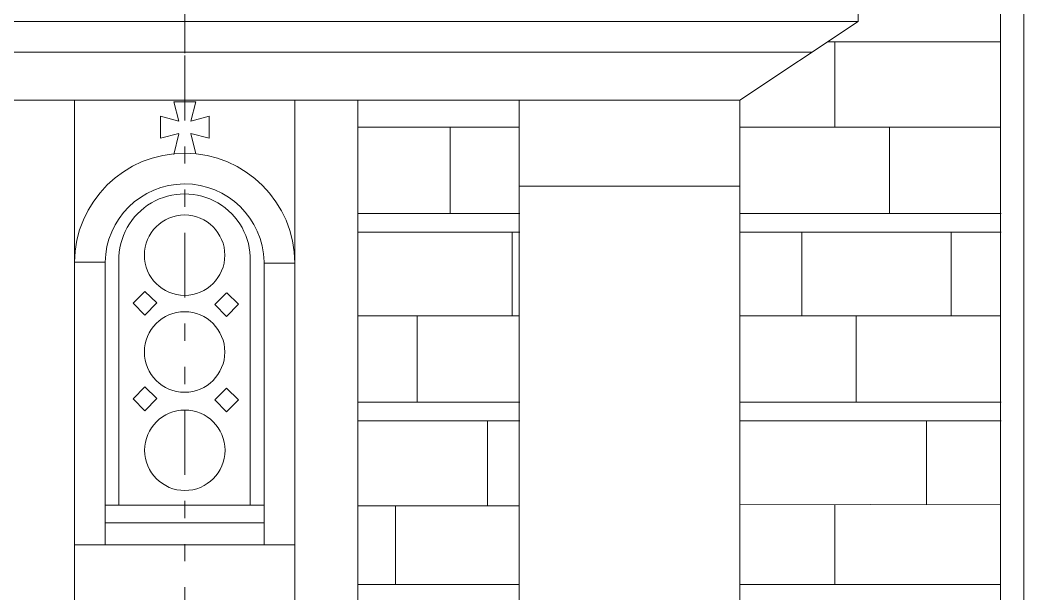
# Model space of a CAD drawing. Header units: millimetres. Extents: x -490789 to -449459, y 209001 to 327650.
# Drawn here: x -461536 to -457438, y 250509 to 252850 of the extents above; entities that cross this region are included whole.
import ezdxf

# ---------------------------------------------------------------- set-up
doc = ezdxf.new("R2010")
doc.units = ezdxf.units.MM
doc.header["$MEASUREMENT"] = 0
doc.linetypes.add('2-Штрих-Штриховая', pattern=[723.19442, 264.583325, -105.833328, 70.555556, -105.833328, 70.555556, -105.833328])
doc.linetypes.add('Штрихпунктирная', pattern=[335.138881, 176.388884, -88.194442, 0, -70.555556])
for name, color, linetype, lineweight in [('0_Ном._пера__12_Ном._пера__12_Ном._пера__12', 12, 'Continuous', 18), ('0_Ном._пера__7_Ном._пера__15_Ном._пера__15', 15, 'Continuous', 18), ('0_Ном._пера__7_Ном._пера__1_Ном._пера__1', 1, 'Continuous', 18), ('0_Ном._пера__7_Ном._пера__5_Ном._пера__5', 5, 'Continuous', 18), ('0_Ном._пера__7_Ном._пера__7_Ном._пера__1', 1, 'Continuous', 18), ('0_Ном._пера__7_Ном._пера__7_Ном._пера__5', 5, 'Continuous', 18), ('0_Ном._пера__7_Ном._пера__7_Ном._пера__7', 7, 'Continuous', 18), ('0_Ном_пера__1_Ном_пера__1_Ном_пера__1_Ном._пера__1_Ном_пера__1_Ном_пера__1_Ном_пера__1_Ном_пера__1_Ном_пера__1_Ном_пера__1_Ном_пера__1_Ном_пера__1_Ном_пера__1_Ном_пера__1_Ном_пера__1_Ном_пера__1_Ном_пера__1_Ном_пера__1_Ном_пера__1_Ном_пера__1_Ном_пера___D_Ном._пера__1', 1, 'Continuous', 18), ('0_Ном_пера__1_Ном_пера__1_Ном_пера__1_Ном_пера__1_Ном_пера__1_Ном_пера__1_Ном_пера__1_Ном_пера__1_Ном_пера__1_Ном_пера__1_Ном._пера__1_Ном_пера__1_Ном_пера__1_Ном_пера__1_Ном_пера__1_Ном_пера__1_Ном_пера__1_Ном_пера__1_Ном_пера__1_Ном_пера__1_Ном_пера___D_Ном._пера__1', 1, 'Continuous', 18), ('0_Ном_пера__5_Ном_пера__5_Ном_пера__5_Ном_пера__5_Ном_пера__5_Ном_пера__5_Ном_пера__5_Ном_пера__5_Ном_пера__5_Ном_пера__5_Ном_пера__5_Ном_пера__5_Ном_пера__5_Ном_пера__5_Ном_пера__5_Ном_пера__5_Ном._пера__5_Ном_пера__5_Ном_пера__5_Ном_пера__5_Ном_пера___7_Ном._пера__5', 5, 'Continuous', 18), ('0_Ном_пера__7_Ном._пера__7_Ном_пера__7_Ном_пера__7_Ном_пера__7_Ном_пера__7_Ном_пера__7_Ном_пера__7_Ном_пера__7_Ном_пера__7_Ном_пера__7_Ном_пера__7_Ном_пера__7_Ном_пера__7_Ном_пера__7_Ном_пера__7_Ном_пера__7_Ном_пера__7_Ном_пера__7_Ном_пера__7_Ном_пера___7_Ном._пера__7', 7, 'Continuous', 18), ('0_Ном_пера__7_Ном_пера__7_Ном_пера__7_Ном._пера__7_Ном_пера__7_Ном_пера__7_Ном_пера__7_Ном_пера__7_Ном_пера__7_Ном_пера__7_Ном_пера__7_Ном_пера__7_Ном_пера__7_Ном_пера__7_Ном_пера__7_Ном_пера__7_Ном_пера__7_Ном_пера__7_Ном_пера__7_Ном_пера__7_Ном_пера___5_Ном._пера__7', 7, 'Continuous', 18), ('0_Ном_пера__7_Ном_пера__7_Ном_пера__7_Ном_пера__7_Ном_пера__7_Ном_пера__7_Ном_пера__7_Ном_пера__7_Ном_пера__7_Ном._пера__7_Ном_пера__7_Ном_пера__7_Ном_пера__7_Ном_пера__7_Ном_пера__7_Ном_пера__7_Ном_пера__7_Ном_пера__7_Ном_пера__7_Ном_пера__7_Ном_пера___7_Ном._пера__7', 7, 'Continuous', 18), ('0_Ном_пера__7_Ном_пера__7_Ном_пера__7_Ном_пера__7_Ном_пера__7_Ном_пера__7_Ном_пера__7_Ном_пера__7_Ном_пера__7_Ном_пера__7_Ном_пера__7_Ном_пера__7_Ном_пера__7_Ном_пера__7_Ном_пера__7_Ном._пера__7_Ном_пера__7_Ном._пера__7_Ном_пера__7_Ном._пера__7_Ном_пера_2_Ном._пера__7', 7, 'Continuous', 18), ('0_Ном_пера__7_Ном_пера__7_Ном_пера__7_Ном_пера__7_Ном_пера__7_Ном_пера__7_Ном_пера__7_Ном_пера__7_Ном_пера__7_Ном_пера__7_Ном_пера__7_Ном_пера__7_Ном_пера__7_Ном_пера__7_Ном_пера__7_Ном_пера__7_Ном_пера__7_Ном_пера__7_Ном._пера__7_Ном_пера__7_Ном._пера__5_Ном._пера__7', 7, 'Continuous', 18), ('0_Ном_пера__7_Ном_пера__7_Ном_пера__7_Ном_пера__7_Ном_пера__7_Ном_пера__7_Ном_пера__7_Ном_пера__7_Ном_пера__7_Ном_пера__7_Ном_пера__7_Ном_пера__7_Ном_пера__7_Ном_пера__7_Ном_пера__7_Ном_пера__7_Ном_пера__7_Ном_пера__7_Ном_пера__7_Ном_пера__7_Ном_пера__7_8_Ном._пера__1', 1, 'Continuous', 18), ('0_Ном_пера__7_Ном_пера__7_Ном_пера__7_Ном_пера__7_Ном_пера__7_Ном_пера__7_Ном_пера__7_Ном_пера__7_Ном_пера__7_Ном_пера__7_Ном_пера__7_Ном_пера__7_Ном_пера__7_Ном_пера__7_Ном_пера__7_Ном_пера__7_Ном_пера__7_Ном_пера__7_Ном_пера__7_Ном_пера__7_Ном_пера__7_C_Ном._пера__1', 1, 'Continuous', 18), ('0_Ном_пера__7_Ном_пера__7_Ном_пера__7_Ном_пера__7_Ном_пера__7_Ном_пера__7_Ном_пера__7_Ном_пера__7_Ном_пера__7_Ном_пера__7_Ном_пера__7_Ном_пера__7_Ном_пера__7_Ном_пера__7_Ном_пера__7_Ном_пера__7_Ном_пера__7_Ном_пера__7_Ном_пера__7_Ном_пера__7_Ном_пера__7_C_Ном._пера__7', 7, 'Continuous', 18), ('hatch_Ном_пера__254_Ном_пера__254_Ном_пера__254_Ном._пера__254_Ном_пера__254_Ном._пера__9_Ном_пера__9_Ном_пера__9_Ном_пера__12_Ном_пера__12_Ном_пера__12_Ном_пера__12_Ном_пера__12_Ном_пера__12_Ном_пера__1_Ном_пера__1_Ном_пера__1_Ном_пера__1_Ном_пера__1_Н_B_Ном._пера__1', 1, 'Continuous', 18), ('hatch_Ном_пера__254_Ном_пера__254_Ном_пера__254_Ном._пера__254_Ном_пера__254_Ном._пера__9_Ном_пера__9_Ном_пера__9_Ном_пера__12_Ном_пера__12_Ном_пера__12_Ном_пера__12_Ном_пера__12_Ном_пера__12_Ном_пера__1_Ном_пера__1_Ном_пера__1_Ном_пера__1_Ном_пера__1_Н_D_Ном._пера__12', 12, 'Continuous', 18)]:
    doc.layers.add(name, color=color, linetype=linetype, lineweight=lineweight)

msp = doc.modelspace()

# ---------------------------------------------------------------- linework, layer by layer
at = {"layer": '0_Ном._пера__12_Ном._пера__12_Ном._пера__12', "linetype": '2-Штрих-Штриховая'}
msp.add_line((-460864.2, 248101.5), (-460864.2, 264695), dxfattribs=at)
at = {"layer": '0_Ном._пера__7_Ном._пера__15_Ном._пера__15', "linetype": 'Continuous'}
msp.add_line((-458598.5, 252172.1), (-459497.8, 252172.1), dxfattribs=at)
at = {"layer": '0_Ном._пера__7_Ном._пера__1_Ном._пера__1', "linetype": 'Continuous'}
msp.add_line((-457792.3, 251290.5), (-458478.1, 251290.5), dxfattribs=at)
at = {"layer": '0_Ном._пера__7_Ном._пера__5_Ном._пера__5', "linetype": 'Continuous'}
for centre in [(-460864.5, 251890.8), (-460864.5, 251495.7)]:
    msp.add_circle(centre, 164.1, dxfattribs=at)
at = {"layer": '0_Ном._пера__7_Ном._пера__7_Ном._пера__1', "linetype": 'Continuous'}
for centre, radius, start, end in [((-460864.5, 251856.9), 450, 0.2383, 179.3981), ((-460864.5, 251857.2), 324.3, 1.2059, 179.2211), ((-460864.5, 251857.2), 324.3, 1.2059, 179.2211)]:
    msp.add_arc(centre, radius, start, end, dxfattribs=at)
at = {"layer": '0_Ном._пера__7_Ном._пера__7_Ном._пера__5', "linetype": 'Continuous'}
for centre in [(-460864.5, 251495.7), (-460863.6, 251094.6)]:
    msp.add_circle(centre, 164.1, dxfattribs=at)
at = {"layer": '0_Ном._пера__7_Ном._пера__7_Ном._пера__7', "linetype": 'Continuous'}
for p, q in [((-458115.6, 252844.7), (-458115.6, 254446.1)), ((-457534.5, 248644.1), (-457534.5, 253213.4)), ((-457438.3, 253213.4), (-457438.3, 249844)), ((-460057.2, 252844), (-463745.5, 252844)), ((-458115.6, 252844), (-460155.5, 252844)), ((-458598.5, 252524), (-458115.6, 252844.7)), ((-458304.7, 252719.1), (-461690.6, 252719.1)), ((-463436.5, 252524), (-458598.5, 252524)), ((-461314.2, 252524), (-461314.2, 249844)), ((-460414.2, 252524), (-460414.2, 249844)), ((-460157.7, 252524), (-460157.7, 249844)), ((-459498.5, 252524), (-459498.5, 249844)), ((-458598.5, 251446.9), (-458598.5, 252524)), ((-458598.5, 248644.1), (-458598.5, 252524)), ((-460596.3, 251874.3), (-460596.3, 250870.6)), ((-460540.2, 251864.1), (-460540.2, 250709.2)), ((-460414.5, 251858.8), (-460414.5, 250705.3)), ((-459498.5, 251643.8), (-460157.7, 251643.8)), ((-457534.5, 251643.8), (-458598.5, 251643.8)), ((-460540.2, 250870.6), (-461188.7, 250870.6)), ((-460540.2, 250798), (-461188.1, 250798)), ((-460414.5, 250709.2), (-461314.5, 250709.2))]:
    msp.add_line(p, q, dxfattribs=at)
msp.add_arc((-460864.5, 251872.6), 268.3, 358.7769, 181.2386, dxfattribs=at)
msp.add_arc((-460864.5, 251872.6), 268.3, 358.7769, 181.2386, dxfattribs=at)
msp.add_arc((-460864.5, 251872.6), 268.3, 358.7769, 181.2386, dxfattribs=at)
at = {"layer": '0_Ном_пера__1_Ном_пера__1_Ном_пера__1_Ном._пера__1_Ном_пера__1_Ном_пера__1_Ном_пера__1_Ном_пера__1_Ном_пера__1_Ном_пера__1_Ном_пера__1_Ном_пера__1_Ном_пера__1_Ном_пера__1_Ном_пера__1_Ном_пера__1_Ном_пера__1_Ном_пера__1_Ном_пера__1_Ном_пера__1_Ном_пера___D_Ном._пера__1', "linetype": 'Continuous'}
for p, q in [((-460155.1, 252060.4), (-459495.9, 252060.4)), ((-458595.9, 252060.4), (-457531.9, 252060.4)), ((-460155.1, 251984.3), (-459495.9, 251984.3)), ((-458595.9, 251984.3), (-457531.9, 251984.3)), ((-460155.1, 251290.5), (-459495.9, 251290.5)), ((-458595.9, 251290.5), (-457531.9, 251290.5)), ((-460155.1, 251214.5), (-459495.9, 251214.5)), ((-458595.9, 251214.5), (-457531.9, 251214.5)), ((-460157.7, 250546.5), (-459498.5, 250546.5)), ((-458598.5, 250546.5), (-457534.5, 250546.5))]:
    msp.add_line(p, q, dxfattribs=at)
at = {"layer": '0_Ном_пера__1_Ном_пера__1_Ном_пера__1_Ном_пера__1_Ном_пера__1_Ном_пера__1_Ном_пера__1_Ном_пера__1_Ном_пера__1_Ном_пера__1_Ном._пера__1_Ном_пера__1_Ном_пера__1_Ном_пера__1_Ном_пера__1_Ном_пера__1_Ном_пера__1_Ном_пера__1_Ном_пера__1_Ном_пера__1_Ном_пера___D_Ном._пера__1', "linetype": 'Continuous'}
msp.add_line((-460962.6, 252458.1), (-460962.6, 252367.8), dxfattribs=at)
at = {"layer": '0_Ном_пера__5_Ном_пера__5_Ном_пера__5_Ном_пера__5_Ном_пера__5_Ном_пера__5_Ном_пера__5_Ном_пера__5_Ном_пера__5_Ном_пера__5_Ном_пера__5_Ном_пера__5_Ном_пера__5_Ном_пера__5_Ном_пера__5_Ном_пера__5_Ном._пера__5_Ном_пера__5_Ном_пера__5_Ном_пера__5_Ном_пера___7_Ном._пера__5', "linetype": 'Continuous'}
for p, q in [((-461026.3, 251742.8), (-461074, 251695.1)), ((-461026.3, 251742.8), (-460978.1, 251695.7)), ((-460693.2, 251737.7), (-460740.9, 251690)), ((-460692.8, 251737.8), (-460644.6, 251690.7)), ((-461074, 251695.1), (-461026.3, 251646.2)), ((-460978.1, 251695.7), (-461026.3, 251646.2)), ((-460740.9, 251690), (-460693.2, 251641.1)), ((-460644.9, 251690.5), (-460693.2, 251641.1)), ((-461026.3, 251352.9), (-461074, 251305.2)), ((-461026.3, 251352.9), (-460978.1, 251305.7)), ((-460693.2, 251347.7), (-460740.9, 251300.1)), ((-460693.2, 251347.7), (-460644.9, 251300.6)), ((-461074, 251305.2), (-461026.3, 251256.3)), ((-460978.1, 251305.7), (-461026.3, 251256.3)), ((-460740.9, 251300.1), (-460693.2, 251251.1)), ((-460644.9, 251300.6), (-460693.2, 251251.1))]:
    msp.add_line(p, q, dxfattribs=at)
at = {"layer": '0_Ном_пера__7_Ном._пера__7_Ном_пера__7_Ном_пера__7_Ном_пера__7_Ном_пера__7_Ном_пера__7_Ном_пера__7_Ном_пера__7_Ном_пера__7_Ном_пера__7_Ном_пера__7_Ном_пера__7_Ном_пера__7_Ном_пера__7_Ном_пера__7_Ном_пера__7_Ном_пера__7_Ном_пера__7_Ном_пера__7_Ном_пера___7_Ном._пера__7', "linetype": 'Continuous'}
for p, q in [((-459780.6, 252060.4), (-459780.6, 252413.6)), ((-457987.5, 252060.4), (-457987.5, 252413.6)), ((-459528, 251643.8), (-459528, 251984.3)), ((-457735, 251643.8), (-457735, 251984.3))]:
    msp.add_line(p, q, dxfattribs=at)
at = {"layer": '0_Ном_пера__7_Ном_пера__7_Ном_пера__7_Ном._пера__7_Ном_пера__7_Ном_пера__7_Ном_пера__7_Ном_пера__7_Ном_пера__7_Ном_пера__7_Ном_пера__7_Ном_пера__7_Ном_пера__7_Ном_пера__7_Ном_пера__7_Ном_пера__7_Ном_пера__7_Ном_пера__7_Ном_пера__7_Ном_пера__7_Ном_пера___5_Ном._пера__7', "linetype": 'Continuous'}
for p, q in [((-458210.4, 252761.9), (-458210.4, 252413.6)), ((-458210.4, 250872.8), (-458210.4, 250546.5)), ((-460003.5, 250868.4), (-460003.5, 250546.5))]:
    msp.add_line(p, q, dxfattribs=at)
at = {"layer": '0_Ном_пера__7_Ном_пера__7_Ном_пера__7_Ном_пера__7_Ном_пера__7_Ном_пера__7_Ном_пера__7_Ном_пера__7_Ном_пера__7_Ном._пера__7_Ном_пера__7_Ном_пера__7_Ном_пера__7_Ном_пера__7_Ном_пера__7_Ном_пера__7_Ном_пера__7_Ном_пера__7_Ном_пера__7_Ном_пера__7_Ном_пера___7_Ном._пера__7', "linetype": 'Continuous'}
for p, q in [((-459389.4, 252524), (-460785.4, 252524)), ((-457534.5, 250875.1), (-458598.5, 250871.4)), ((-459498.5, 250868.4), (-460157.7, 250868.4))]:
    msp.add_line(p, q, dxfattribs=at)
at = {"layer": '0_Ном_пера__7_Ном_пера__7_Ном_пера__7_Ном_пера__7_Ном_пера__7_Ном_пера__7_Ном_пера__7_Ном_пера__7_Ном_пера__7_Ном_пера__7_Ном_пера__7_Ном_пера__7_Ном_пера__7_Ном_пера__7_Ном_пера__7_Ном._пера__7_Ном_пера__7_Ном._пера__7_Ном_пера__7_Ном._пера__7_Ном_пера_2_Ном._пера__7', "linetype": 'Continuous'}
for p, q in [((-458345.4, 251984.3), (-458345.4, 251643.8)), ((-459915.5, 251643.8), (-459915.5, 251290.5)), ((-458122.5, 251643.8), (-458122.5, 251290.5)), ((-459628.6, 251214.5), (-459628.6, 250868.4)), ((-457835.6, 251214.5), (-457835.6, 250872.2))]:
    msp.add_line(p, q, dxfattribs=at)
at = {"layer": '0_Ном_пера__7_Ном_пера__7_Ном_пера__7_Ном_пера__7_Ном_пера__7_Ном_пера__7_Ном_пера__7_Ном_пера__7_Ном_пера__7_Ном_пера__7_Ном_пера__7_Ном_пера__7_Ном_пера__7_Ном_пера__7_Ном_пера__7_Ном_пера__7_Ном_пера__7_Ном_пера__7_Ном._пера__7_Ном_пера__7_Ном._пера__5_Ном._пера__7', "linetype": 'Continuous'}
for p, q in [((-459498.5, 252060.4), (-460157.7, 252060.4)), ((-457534.5, 252060.4), (-458598.5, 252060.4))]:
    msp.add_line(p, q, dxfattribs=at)
at = {"layer": '0_Ном_пера__7_Ном_пера__7_Ном_пера__7_Ном_пера__7_Ном_пера__7_Ном_пера__7_Ном_пера__7_Ном_пера__7_Ном_пера__7_Ном_пера__7_Ном_пера__7_Ном_пера__7_Ном_пера__7_Ном_пера__7_Ном_пера__7_Ном_пера__7_Ном_пера__7_Ном_пера__7_Ном_пера__7_Ном_пера__7_Ном_пера__7_8_Ном._пера__1', "linetype": 'Continuous'}
for p, q in [((-460907.9, 252517), (-460887.6, 252438.1)), ((-460818.9, 252516.6), (-460839.3, 252438.1)), ((-460887.6, 252438.1), (-460962.7, 252458.1)), ((-460763.9, 252458.1), (-460839.3, 252438.1)), ((-460887.6, 252387.9), (-460962.6, 252367.8)), ((-460763.9, 252367.8), (-460839.2, 252387.9)), ((-460839.2, 252387.9), (-460819.2, 252303.7)), ((-460907.9, 252301.6), (-460887.6, 252386))]:
    msp.add_line(p, q, dxfattribs=at)
at = {"layer": '0_Ном_пера__7_Ном_пера__7_Ном_пера__7_Ном_пера__7_Ном_пера__7_Ном_пера__7_Ном_пера__7_Ном_пера__7_Ном_пера__7_Ном_пера__7_Ном_пера__7_Ном_пера__7_Ном_пера__7_Ном_пера__7_Ном_пера__7_Ном_пера__7_Ном_пера__7_Ном_пера__7_Ном_пера__7_Ном_пера__7_Ном_пера__7_C_Ном._пера__1', "linetype": 'Continuous'}
for p, q in [((-458240.3, 252761.9), (-457534.5, 252761.9)), ((-461188.7, 251861.6), (-461314.4, 251861.6)), ((-460414.5, 251858.8), (-460540.2, 251858.8))]:
    msp.add_line(p, q, dxfattribs=at)
at = {"layer": '0_Ном_пера__7_Ном_пера__7_Ном_пера__7_Ном_пера__7_Ном_пера__7_Ном_пера__7_Ном_пера__7_Ном_пера__7_Ном_пера__7_Ном_пера__7_Ном_пера__7_Ном_пера__7_Ном_пера__7_Ном_пера__7_Ном_пера__7_Ном_пера__7_Ном_пера__7_Ном_пера__7_Ном_пера__7_Ном_пера__7_Ном_пера__7_C_Ном._пера__7', "linetype": 'Continuous'}
for p, q in [((-460157.7, 252413.6), (-459498.5, 252413.6)), ((-458598.5, 252413.6), (-457534.5, 252413.6)), ((-461188.7, 251861.6), (-461188.7, 250709.2)), ((-461132.6, 251866.8), (-461132.6, 250870.6))]:
    msp.add_line(p, q, dxfattribs=at)
at = {"layer": 'hatch_Ном_пера__254_Ном_пера__254_Ном_пера__254_Ном._пера__254_Ном_пера__254_Ном._пера__9_Ном_пера__9_Ном_пера__9_Ном_пера__12_Ном_пера__12_Ном_пера__12_Ном_пера__12_Ном_пера__12_Ном_пера__12_Ном_пера__1_Ном_пера__1_Ном_пера__1_Ном_пера__1_Ном_пера__1_Н_B_Ном._пера__1', "linetype": 'Continuous'}
for p, q in [((-460819.2, 252516.7), (-460907.9, 252517)), ((-460763.9, 252458.1), (-460763.9, 252367.8))]:
    msp.add_line(p, q, dxfattribs=at)
at = {"layer": 'hatch_Ном_пера__254_Ном_пера__254_Ном_пера__254_Ном._пера__254_Ном_пера__254_Ном._пера__9_Ном_пера__9_Ном_пера__9_Ном_пера__12_Ном_пера__12_Ном_пера__12_Ном_пера__12_Ном_пера__12_Ном_пера__12_Ном_пера__1_Ном_пера__1_Ном_пера__1_Ном_пера__1_Ном_пера__1_Н_D_Ном._пера__12', "linetype": 'Штрихпунктирная'}
msp.add_line((-460864.2, 252715.1), (-460864.2, 253973.1), dxfattribs=at)

doc.saveas('drawing.dxf')
